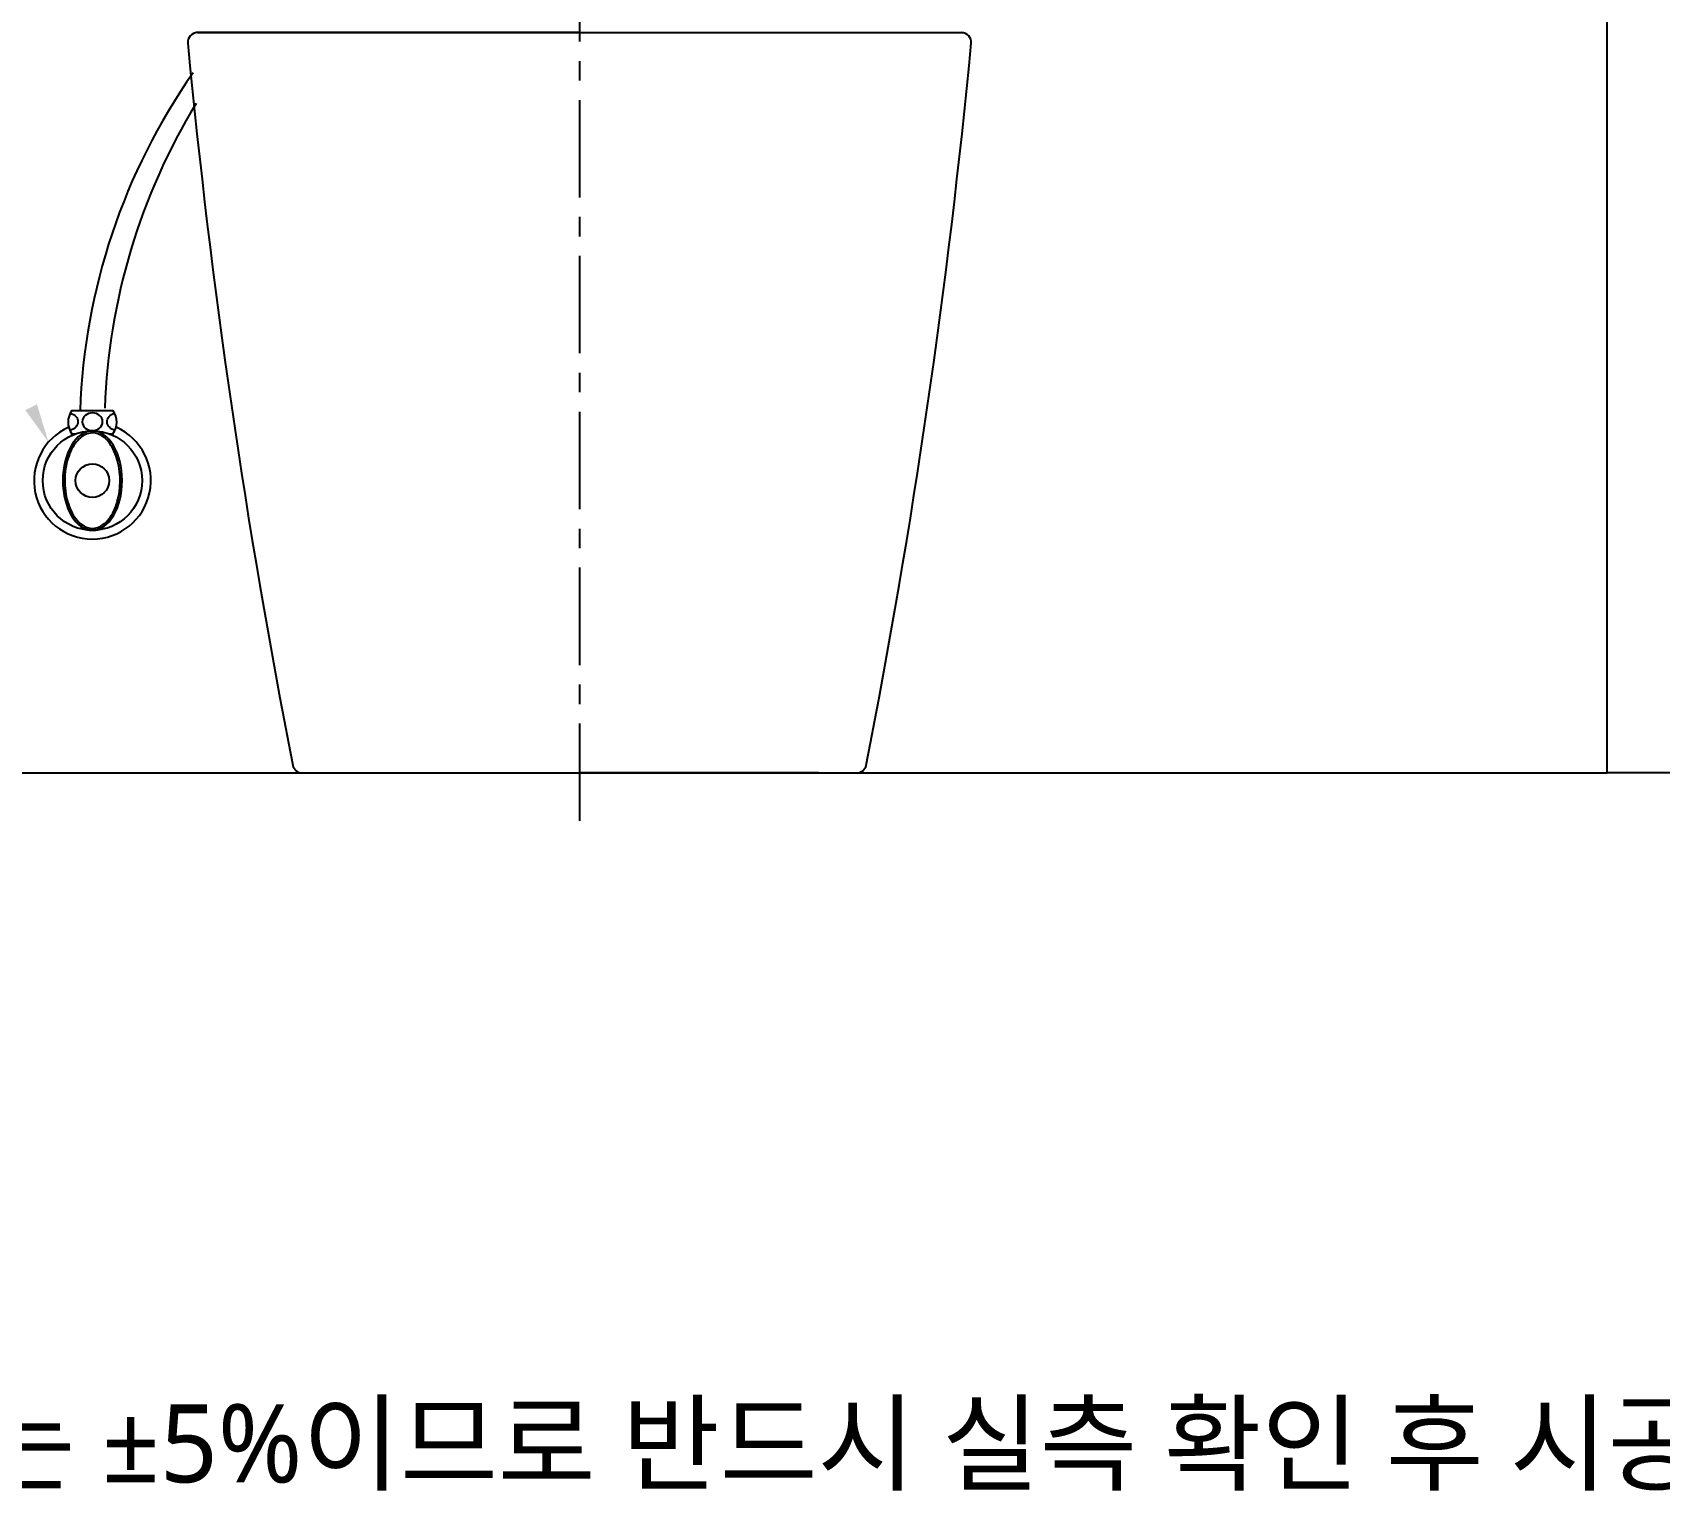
# Model space of a CAD drawing. Extents: x -2111 to 4214, y -25 to 2527.
# Drawn here: x 2698 to 3534, y -25 to 727 of the extents above; entities that cross this region are included whole.
import ezdxf

# ---------------------------------------------------------------- set-up
doc = ezdxf.new("R2010")
doc.units = 0
doc.header["$LTSCALE"] = 20
doc.header["$MEASUREMENT"] = 0
doc.linetypes.add('CENTER', pattern=[2, 1.25, -0.25, 0.25, -0.25])
doc.layers.get('0').update_dxf_attribs({"linetype": 'CONTINUOUS'})
for name, color, linetype in [('1', 7, 'CONTINUOUS'), ('3', 3, 'CONTINUOUS'), ('4', 4, 'CONTINUOUS'), ('6', 6, 'CONTINUOUS'), ('CENTER', 2, 'CENTER')]:
    doc.layers.add(name, color=color, linetype=linetype)
doc.styles.add('GHS', font='romans', dxfattribs={"bigfont": 'ghs'})

# ---------------------------------------------------------------- blocks, each defined once
blk = doc.blocks.new('A$C634E3D5E')
at = {"layer": '1', "color": 7, "linetype": 'Continuous'}
for points, knots in [([(33.67, 0), (32.32, 0), (29.64, 0), (25.97, 0), (22.59, 0), (19.52, 0), (16.76, 0), (14.3, 0), (12.14, 0), (10.29, 0), (8.73, 0), (7.94, 0), (7.55, 0)], [0, 0, 0, 0, 0.105459, 0.209691, 0.312701, 0.414493, 0.515073, 0.614447, 0.71262, 0.8096, 0.905391, 1, 1, 1, 1]), ([(204.29, 0), (199.66, 0), (190.42, 0), (176.56, 0), (162.73, 0), (148.91, 0), (135.12, 0), (121.35, 0), (107.6, 0), (98.46, 0), (33.67, 0)], [0, 0, 0, 0, 0.125169, 0.250193, 0.375121, 0.5, 0.624879, 0.749807, 0.874831, 1, 1, 1, 1]), ([(204.29, 0), (208.91, 0), (218.16, 0), (232.02, 0), (245.85, 0), (259.66, 0), (273.46, 0), (287.23, 0), (300.98, 0), (310.12, 0), (374.91, 0)], [0, 0, 0, 0, 0.125169, 0.250193, 0.375121, 0.5, 0.624879, 0.749807, 0.874831, 1, 1, 1, 1]), ([(374.91, 0), (376.26, 0), (378.94, 0), (382.6, 0), (385.98, 0), (389.05, 0), (391.82, 0), (394.28, 0), (396.44, 0), (398.28, 0), (399.84, 0), (400.63, 0), (401.03, 0)], [0, 0, 0, 0, 0.105459, 0.209691, 0.312701, 0.414493, 0.515073, 0.614447, 0.71262, 0.8096, 0.905391, 1, 1, 1, 1])]:
    blk.add_open_spline(points, degree=3, knots=knots, dxfattribs=at)

msp = doc.modelspace()

# ---------------------------------------------------------------- linework, layer by layer
at = {"color": 7}
for p, q in [((2783.09, 726.61), (3175.28, 726.61)), ((2836.93, 346.61), (3121.43, 346.61))]:
    msp.add_line(p, q, dxfattribs=at)
for centre, radius, start, end in [((2783.09, 721.61), 5, 90, 185.44611), ((3175.28, 721.61), 5, 354.55425, 90), ((6547.44, 1080.5), 3786.42, 185.44611, 191.11368), ((-588.74, 1080.45), 3786.09, 348.88618, 354.55425), ((2836.93, 351.61), 5, 191.11368, 270.6065), ((3121.43, 351.61), 5, 270.00006, 348.88618)]:
    msp.add_arc(centre, radius, start, end, dxfattribs=at)
at = {"layer": '1', "color": 7, "linetype": 'Continuous'}
msp.add_line((2904.37, 346.61), (2904.37, 346.61), dxfattribs=at)
for points, knots in [([(2856.31, 346.61), (2856.43, 346.61), (2856.67, 346.61), (2857.3, 346.61), (2858.13, 346.61), (2859.18, 346.61), (2860.45, 346.61), (2862.92, 346.61), (2867.34, 346.61), (2874.91, 346.61), (2884.08, 346.61), (2893.51, 346.61), (2902.38, 346.61), (2910.34, 346.61), (2915.81, 346.61), (2918.54, 346.61)], [0, 0, 0, 0, 0.042148, 0.083956, 0.125542, 0.167024, 0.208525, 0.250164, 0.376072, 0.500051, 0.625014, 0.749928, 0.833695, 0.916647, 1, 1, 1, 1]), ([(2918.54, 346.61), (2921.9, 346.61), (2928.62, 346.61), (2938.71, 346.61), (2948.81, 346.61), (2958.92, 346.61), (2969.05, 346.61), (2975.8, 346.61), (2979.18, 346.61)], [0, 0, 0, 0, 0.166768, 0.333415, 0.5, 0.666585, 0.833232, 1, 1, 1, 1]), ([(3039.82, 346.61), (3036.46, 346.61), (3029.75, 346.61), (3019.65, 346.61), (3009.55, 346.61), (2999.44, 346.61), (2989.31, 346.61), (2982.56, 346.61), (2979.18, 346.61)], [0, 0, 0, 0, 0.166768, 0.333415, 0.5, 0.666585, 0.833232, 1, 1, 1, 1]), ([(3102.05, 346.61), (3101.93, 346.61), (3101.69, 346.61), (3101.06, 346.61), (3100.23, 346.61), (3099.18, 346.61), (3097.92, 346.61), (3095.44, 346.61), (3091.02, 346.61), (3083.45, 346.61), (3074.29, 346.61), (3064.86, 346.61), (3055.98, 346.61), (3048.02, 346.61), (3042.56, 346.61), (3039.82, 346.61)], [0, 0, 0, 0, 0.042148, 0.083956, 0.125542, 0.167024, 0.208525, 0.250164, 0.376072, 0.500051, 0.625014, 0.749928, 0.833695, 0.916647, 1, 1, 1, 1])]:
    msp.add_open_spline(points, degree=3, knots=knots, dxfattribs=at)
at = {"layer": '3', "color": 7}
msp.add_lwpolyline([(1579.18, 2271.65), (1579.18, 2527.02), (4214.32, 2527.02), (4214.32, 346.61), (3506.68, 346.61)], dxfattribs=at)
at = {"layer": '3', "extrusion": (0, 0, -1)}
msp.add_solid([(-2694.71, 532.81), (-2706.62, 516.4), (-2700.68, 535.79)], dxfattribs=at)
at = {"layer": '4'}
for p, q in [((2718.68, 532.63), (2722.83, 532.63)), ((2722.83, 532.63), (2739.68, 532.63)), ((2718.68, 519.86), (2718.68, 520.63)), ((2718.68, 520.63), (2720.56, 520.63)), ((2719.93, 520.39), (2719.93, 520.63)), ((2737.8, 520.63), (2739.68, 520.63)), ((2738.43, 520.39), (2738.43, 520.63)), ((2739.68, 519.86), (2739.68, 520.63))]:
    msp.add_line(p, q, dxfattribs=at)
for radius in [25.5, 8.62]:
    msp.add_circle((2729.18, 496.63), radius, dxfattribs=at)
for centre, radius, start, end in [((3044.54, 521.36), 321.9, 145.00238, 177.99342), ((3057.24, 522.6), 321.9, 148.62033, 177.99342), ((2726.68, 526.63), 10, 143.1301, 216.8699), ((2731.68, 526.63), 10, 323.1301, 36.8699), ((2729.18, 496.63), 30, 113.91725, 66.08275)]:
    msp.add_arc(centre, radius, start, end, dxfattribs=at)
at = {"layer": '4', "extrusion": (0, 0, -1)}
for centre, start_param, end_param in [((2716.5, 526.85), 1.824119, 4.49897), ((2741.95, 526.85), 4.942097, 7.58465)]:
    msp.add_ellipse(centre, major_axis=(-5.23, 0), ratio=0.866391, start_param=start_param, end_param=end_param, dxfattribs=at)
for centre, major_axis, ratio in [((2729.18, 526.85), (-5.23, 0), 0.866391), ((2729.18, 496.63), (0, 25.5), 0.596529)]:
    msp.add_ellipse(centre, major_axis=major_axis, ratio=ratio, dxfattribs=at)
at = {"layer": '4'}
msp.add_open_spline([(2729.18, 521.13), (2731.26, 521.13), (2733.36, 520.32), (2737.26, 517.07), (2739.03, 514.63), (2741.76, 508.6), (2742.71, 505.02), (2743.56, 497.51), (2743.46, 493.58), (2742.22, 486.22), (2741.09, 482.8), (2738.08, 477.21), (2736.2, 475.05), (2732.2, 472.41), (2730.09, 471.91), (2725.94, 472.51), (2723.86, 473.63), (2720.1, 477.47), (2718.46, 480.17), (2716.04, 486.59), (2715.28, 490.3), (2714.81, 497.92), (2715.12, 501.82), (2716.72, 508.96), (2718.02, 512.19), (2721.29, 517.3), (2723.25, 519.16), (2726.57, 520.81), (2727.88, 521.13), (2729.18, 521.13)], degree=3, knots=[0, 0, 0, 0, 0.46111, 0.46111, 0.922219, 0.922219, 1.383329, 1.383329, 1.844439, 1.844439, 2.305549, 2.305549, 2.766658, 2.766658, 3.227768, 3.227768, 3.688878, 3.688878, 4.149988, 4.149988, 4.611097, 4.611097, 5.072207, 5.072207, 5.533317, 5.533317, 5.994427, 5.994427, 6.283185, 6.283185, 6.283185, 6.283185], dxfattribs=at)
at = {"layer": '6'}
msp.add_lwpolyline([(2805.63, 2271.65), (1579.18, 2271.65), (1579.18, 346.61), (3506.68, 346.61), (3506.68, 1346.61)], dxfattribs=at)
at = {"layer": 'CENTER', "color": 1, "linetype": 'CENTER', "ltscale": 2}
msp.add_line((2979.18, 931.98), (2979.18, 321.46), dxfattribs=at)

# ---------------------------------------------------------------- block references
at = {"color": 9}
msp.add_blockref('A$C634E3D5E', (2774.89, 726.61), dxfattribs=at)

# ---------------------------------------------------------------- texts
at = {"layer": '3', "color": 1, "insert": (1566.32, 22.5), "char_height": 40, "attachment_point": 1, "style": 'GHS'}
msp.add_mtext_dynamic_manual_height_columns('{\\fNanumGothic|b0|i0|c129|p50;※주의: 비데 개폐높이 포함, 설치부위 도기허용차는 ±5%이므로 반드시 실측 확인 후 시공하십시오.}', width=2648.2618, gutter_width=13.51, heights=[0], dxfattribs=at)

doc.saveas('drawing.dxf')
